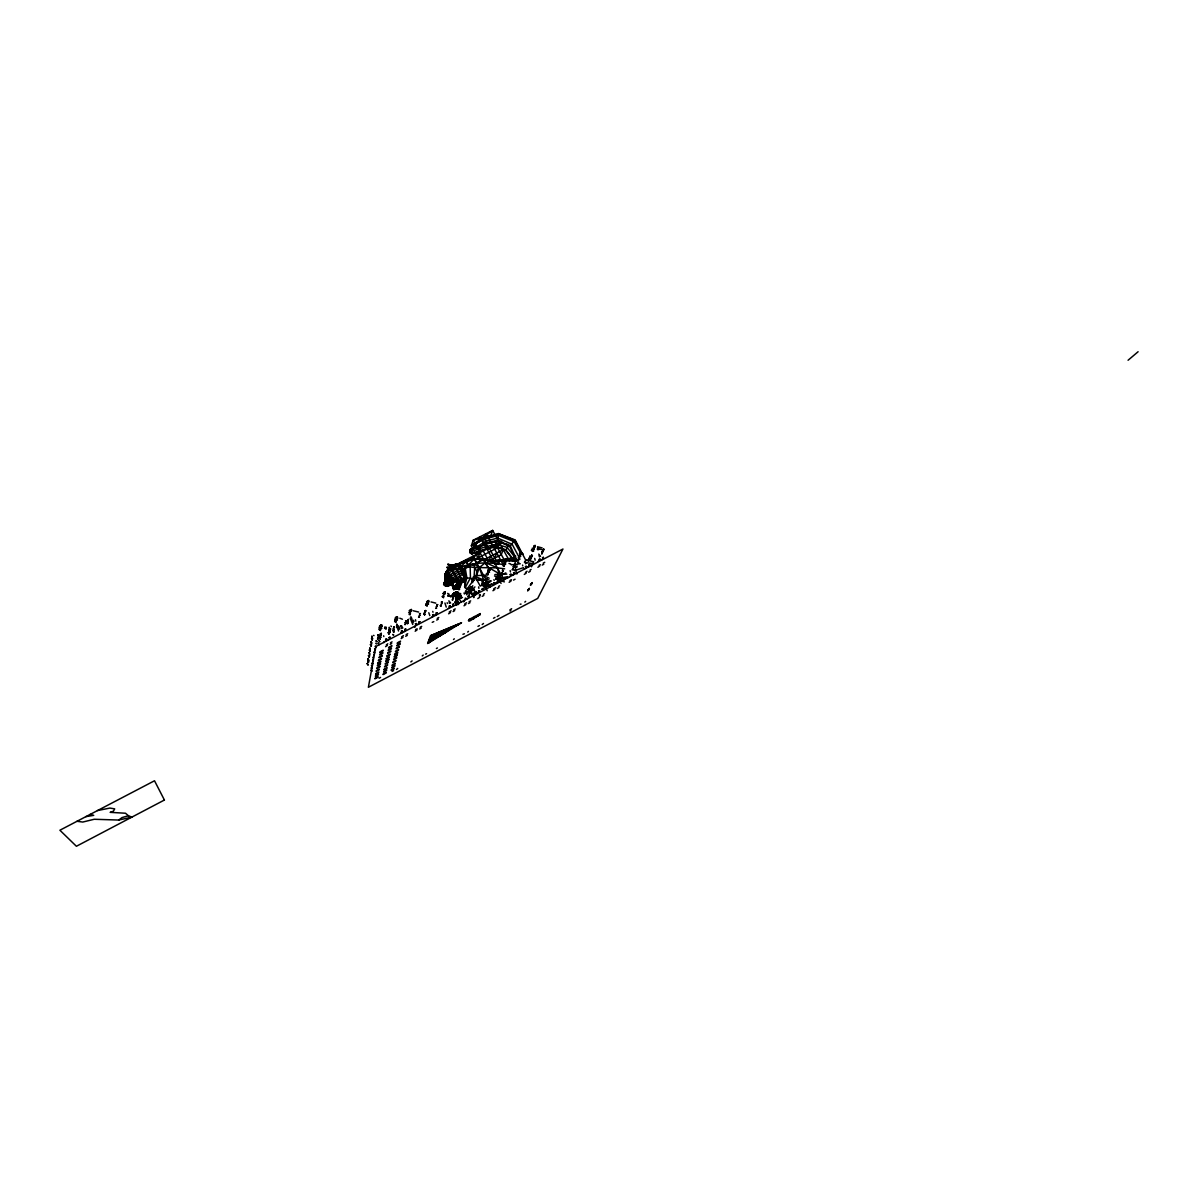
<?xml version="1.0" encoding="UTF-8"?>
<svg xmlns="http://www.w3.org/2000/svg" width="1198" height="1198" viewBox="0 0 1198 1198"><rect width="100%" height="100%" fill="white"/><g stroke="black" fill="none" stroke-linecap="round" stroke-linejoin="round"><path stroke-width="1.5" d="M479.425 625.581L477.972 626.389M464.749 578.784L460.541 580.835L460.511 583.321L465.064 580.865L464.749 578.784L460.077 568.825L456.288 563.959C447.872 566.085 443.2 574.696 445.491 582.707L446.929 582.183M381.758 628.366L380.35 626.779M443.754 592.351C446.48 592.651 444.847 596.05 444.203 592.067M525.742 560.2L515.17 539.954L498.338 533.589L497.844 540.882L509.869 546.602L516.398 561.428M368.415 660.562L369.089 661.131M502.396 564.438C482.899 561.083 461.35 562.985 445.312 575.519C447.513 579.143 442.406 583.546 445.147 585.537C449.445 588.203 450.508 580.296 452.949 584.354L451.257 583.86L451.436 582.602M494.954 617.434L493.501 618.243M381.054 628.725L380.036 626.928L381.503 628.501M380.425 625.251L382.072 626.644L380.709 625.266L381.084 627.168L380.709 624.997M395.984 617.165L397.811 618.497L396.433 617.135L396.808 619.022L396.418 616.865M410.465 613.436L410.255 611.474M428.584 604.032L427.132 602.474M458.16 588.293L459.193 588.562M472.686 582.647L472.461 580.716M473.165 577.271C477.418 580.191 472.237 577.601 473.569 576.807M488.245 571.97L487.751 571.072L489.548 572.419M474.064 577.526L474.678 567.538L473.824 563.734L465.124 568.661L462.278 572.884C458.04 572.27 440.175 588.922 444.188 583.171L449.639 578.364L445.791 572.809L446.569 571.401L452.395 581.27C451.197 584.789 449.52 583.561 452.619 585.493L450.448 584.235M504.687 560.904C508.222 563.21 503.984 561.562 505.122 560.514M519.992 553.087L521.205 554.524L520.531 552.802C523.915 555.333 518.899 552.772 520.396 552.607M532.002 549.687L533.769 550.975L532.421 549.627L532.811 551.469L532.286 549.448M460.676 595.316L458.699 595.361C460.122 591.003 453.473 591.213 455.764 595.72L452.02 596.334L453.772 596.14L453.188 593.789L452.919 596.125L461.08 595.301M445.806 578.948L443.724 583.98L445.327 584.369M457.471 587.394L459.298 587.08C460.931 587.035 458.639 585.627 459.523 588.008M458.085 585.537L459.927 585.223M442.646 593.519L444.428 593.25M427.881 604.391L427.027 602.504L428.33 604.166M425.679 603.837L426.937 603.987M475.247 575.834L476.549 575.654L476.939 571.461L479.305 567.582L485.49 562.611L497.35 567.867L504.658 568.825M408.623 612.687L410.27 612.492M409.042 610.935L410.704 610.71M448.381 579.997L444.892 582.213C443.889 587.334 449.175 588.188 451.361 582.078L460.796 577.241M394.636 619.995L395.804 620.19L395.1 619.546M395.011 618.258L396.119 618.348L395.49 617.809M379.047 628.066L379.676 627.677M379.347 626.359L380.455 626.584M454.087 596.125C452.559 595.466 455.21 598.176 453.832 593.684L456.558 592.171L453.608 594.747L455.989 592.351L453.188 593.789L453.293 594.732M472.536 587.215L471.668 590.479L465.198 587.739L470.44 577.855L470.11 564.707L464.854 566.13L463.282 570.667L461.11 570.667L454.611 574.127L445.297 580.775L446.315 579.877C443.47 575.729 445.851 569.514 450.688 568.092L450.837 566.789L448.007 564.318L458.52 580.416L456.423 585.178L458.52 580.416L465.887 576.538L462.278 572.884L465.079 575.369M457.576 584.16L458.52 580.416L456.423 585.178L457.741 582.752L456.198 581.719L450.837 583.74M457.456 604.466L456.064 604.87L458.355 601.89L455.51 603.253L456.977 599.09L459.253 596.889L458.669 596.334L461.215 595.586L458.669 596.334L456.648 598.805L455.225 602.444L456.618 602.055L456.663 598.925L458.624 596.424L461.17 595.691M450.718 583.186L456.588 580.506L458.13 581.584L454.761 586.795M514.676 559.092L515.514 555.857L514.676 559.092L514.945 557.19L506.994 547.321L496.616 544.281C494.564 544.206 467.609 551.38 471.398 552.952L471.668 554.18L479.769 550.616L496.751 546.587L495.882 541.541L482.914 544.97M475.891 577.855L476.939 571.461L474.678 567.538L464.854 566.13L466.876 577.81L464.569 586.75L465.198 587.739M446.105 580.566L445.027 576.508L445.791 572.809L447.079 571.88L458.01 565.666L459.538 563.09L499.431 542.694L497.514 547.711L478.032 557.969L471.802 559.691L473.015 556.127L490.072 587.2M375.828 646.441L368.385 687.263L537.707 598.416L562.955 549.013L376.247 646.291M455.599 588.338L456.902 587.664L457.396 588.592L453.713 589.311L452.485 586.286L453.608 589.611L458.714 587.679M452.919 586.151L452.799 585.313L454.207 586.436C449.999 582.962 457.277 591.662 453.638 588.368L454.012 586.661M453.817 586.975L460.541 580.835M427.596 604.541L426.877 602.938M498.218 539.22L497.844 540.882L487.017 543.053L476.759 548.699L474.123 546.213L474.123 544.611L483.827 537.767L498.338 533.589L514.661 540.223L520.501 551.125M449.924 569.784L447.094 567.418L449.924 569.784L447.094 567.418L451.616 568.481L452.634 565.156L448.007 564.318L450.837 566.789L452.664 570.772L451.257 567.612L451.99 569.769M499.281 562.596C486.343 558.942 467.849 553.641 460.077 568.825L445.431 577.556L446.495 579.263L445.132 579.667L450.792 575.085M445.626 579.547L445.312 575.519L450.238 584.055L449.909 585.103L448.262 584.474L449.16 585.627L451.361 582.078L449.639 578.364M447.154 574.127L446.165 574.86M445.476 581.165L447.573 586.032L444.473 585.358L444.892 582.213L443.769 583.815L444.772 584.25M449.789 568.077L445.282 573.752L449.969 567.478L450.688 568.092L449.43 565.561L450.283 566.085M445.491 582.707L445.821 581.584M446.195 582.183L445.342 581.584L446.824 580.805M443.769 583.815L445.027 585.463L449.669 582.662M453.084 565.86L453.323 565.067L455.24 567.028L459.478 574.306L462.323 581.24L461.829 582.707L460.616 581.359M488.08 567.343L482.644 558.837L473.929 559.181L459.163 564.258L456.288 563.959L455.929 565.097C468.014 558.073 483.079 555.872 495.283 564.108L498.877 563.704M456.198 581.719L456.992 579.278M458.669 602.759L455.779 604.062L456.887 602.864L456.902 599.614L455.51 603.253L456.902 599.614L455.51 603.253L456.752 602.459M454.566 588.547L453.608 589.611L458.774 586.436M455.495 586.511L456.079 584.729L457.337 588.787M463.431 570.203L465.348 579.068L466.876 577.81L472.791 578.754M390.024 632.155L389.59 632.993M464.345 561.428L465.917 561.817L468.388 565.171L465.827 559.825L464.944 562.521L464.345 561.428L454.401 566.04M476.549 575.654L479.305 567.582L497.35 567.867L500.689 578.335L507.682 578.05M473.015 548.834L471.353 545.779L478.361 542.095L480.203 536.704L492.663 530.429L509.42 560.829M389.844 632.499L388.886 631.99L389.335 632.888M448.561 576.627L449.175 574.86M450.268 581.404L452.949 584.354L451.556 583.486M451.871 585.508L451.466 584.414L450.942 584.998L452.619 585.493L450.792 583.95L452.035 585.058M484.92 537.123L486.148 533.664L502.456 563.3M456.678 602.25L456.648 598.805L455.225 602.444L458.624 596.424L460.332 598.206M487.526 537.303L490.806 535.551L492.663 530.429L471.353 545.779L473.18 540.238L480.203 536.704L504.029 580.012M483.573 560.08L503.235 549.612L501.243 554.734L488.275 561.488M474.153 596.799L470.559 590.913M473.779 589.82L476.594 594.223M429.783 639.148L431.145 635.509L459.268 623.799M457.037 603.268L455.779 604.062L457.217 600.483M431.639 637.98L434.919 635.24L432.059 636.722M432.568 635.389L435.443 633.892L435.129 634.73M490.806 555.962L488.844 561.158L482.734 550.047M432.628 636.812L432.763 635.958M432.134 638.354L459.223 624.023L429.678 639.403L428.33 642.982L431.699 640.645M433.691 635.225L431.834 637.321L434.784 635.599M432.807 637.935L430.396 641.2L440.999 635.075L432.238 638.07L435.144 638.04L428.33 642.982L432.029 639.807M465.124 568.661L463.446 573.048L464.569 574.995M494.729 558.103L496.736 552.907M437.959 633.128L440.07 632.035M413.43 620.25L413.984 621.507M447.168 602.729L447.378 603.507M439.396 633.757L436.551 635.225L437.255 633.398L440.115 631.915L438.917 633.772M482.584 588.967L485.43 587.484L487.421 582.363M473.689 618.917L474.633 616.536M522.553 565.067L522.762 565.845M535.162 560.185L534.667 558.388M383.63 635.779L383.839 636.572M500.539 577.316L500.689 578.335L506.859 577.84M516.143 560.469L510.857 558.313L507.458 560.08L513.687 557.504L516.143 560.469C504.358 556.89 492.408 564.887 480.757 558.508L492.902 561.173L518.689 560.844M531.493 566.804L533.709 561.802L525.892 559.87M471.338 552.817L470.26 553.072L469.706 550.945L470.455 549.313L474.678 546.932M451.631 566.744L449.265 566.115L450.837 566.789L450.328 567.792L451.631 566.744L448.007 564.318M387.778 643.76L386.295 644.958M387.433 645.408L385.591 646.695M456.767 584.145L458.13 581.584M436.371 637.531L445.087 632.694L434.664 638.534M373.417 635.404L374.016 635.599M388.526 639.672L389.47 638.789M446.974 577.661L448.037 575.714M471.997 589.401L469.766 593.474L474.917 586.9M472.791 585.717L470.23 590.389L465.318 592.95M403.441 635.614L401.585 636.917M403.037 637.291L401.18 638.579M404.175 631.526L405.134 630.657M418.207 624.188L419.15 623.304M417.024 629.953L415.167 631.241M390.922 626.015L391.402 626.569M467.22 598.701L468.388 597.922M457.516 592.351L457.022 592.007M497.035 581.704L498.188 580.925L497.589 581.494M451.092 610.755L449.205 612.058M450.508 612.522L448.636 613.81M541.361 560.08L542.32 559.211M466.531 602.729L464.644 604.032M472.132 582.063L465.348 591.423M465.887 604.511L464 605.814M443.919 584.699L445.267 582.827L443.664 584.16M480.383 595.466L479.47 596.379M479.679 597.278L477.792 598.581M495.613 587.589L493.696 588.892M494.849 589.431L492.947 590.734M477.418 570.353L479.305 567.582L473.824 563.734M511.037 581L509.135 582.318M456.917 603.642L456.064 604.87L456.767 603.223L456.064 604.87L457.307 604.077L455.929 600.797L458.46 597.862L461.859 597.383L456.917 599.943L455.225 602.444L457.651 599.943L456.977 599.09L455.944 600.932L457.995 604.661L458.984 603.657L456.917 599.943L458.46 597.862L462.458 597.517M527.075 571.221L525.473 572.464M526.207 573.108L524.29 574.426M385.022 641.304L386.37 640.795M539.804 565.98L537.887 567.298M453.144 587.319C453.218 586.541 452.125 587.499 453.638 587.484M448.351 608.329L449.415 607.671M450.658 628.651L447.064 631.406L433.197 637.755M492.857 585.178L493.935 584.519M487.331 546.857L486.178 544.072M524.32 568.825L525.623 568.331M468.343 595.706L470.649 592.845L469.481 591.782L466.426 594.777M410.45 609.572C410.435 613.331 412.861 609.782 410.195 610.052M397.392 617.764L397.347 616.715L397.436 617.539M489.787 569.439C487.556 570.428 490.521 570.053 489.608 569.724M525.293 561.637L524.35 562.117M506.08 561.008L506.125 561.278M428.644 601.501L428.614 600.453L428.689 601.276M401.674 625.91L400.731 626.344M396.104 619.785L396.224 618.812L397.422 620.25M381.204 633.158L381.353 634.221L381.144 633.472M474.543 577.691L474.528 576.627L474.393 577.795M468.388 565.171L473.929 559.181L476.759 562.955L482.644 558.837L483.468 560.365M521.415 553.431L521.37 552.428L521.579 553.266M535.072 546.333L535.057 545.27L535.087 546.213M531.852 583.336L530.624 584.624L532.197 582.602M531.493 584.07L530.444 584.998L531.672 583.711M528.213 589.626L529.426 588.353M528.737 589.79L527.689 590.704L529.336 588.532M446.225 577.526L445.297 578.005L445.791 572.809M411.468 610.231L411.438 609.363L411.228 610.471M383.031 650.903L379.841 652.566M382.731 653.359L379.571 655.006M391.731 646.366L388.541 648.013M382.162 656.145L379.017 657.777M391.387 648.852L388.212 650.484M381.473 659.14L378.343 660.772M400.402 641.843L397.212 643.491M390.758 651.667L387.613 653.299M380.709 661.955L377.595 663.572M399.997 644.359L396.838 645.992M380.425 664.276L377.34 665.878M389.994 654.692L386.864 656.309M397.736 668.454L396.493 669.472M399.308 647.205L396.164 648.822M389.17 657.522L386.07 659.14M379.886 666.912L376.816 668.514M398.485 650.259L395.37 651.877M479.859 614.709L469.721 620.998L468.508 620.639L479.859 614.709L468.508 620.639M388.856 659.873L385.771 661.476M379.227 669.757L376.172 671.344M397.616 653.12L394.516 654.722M388.257 662.539L385.187 664.126M378.643 672.602L375.618 674.189M397.242 655.486L394.157 657.088M387.523 665.414L384.483 666.986M378.403 674.803L375.393 676.376M489.563 569.874L489.802 568.765L489.832 569.709M412.097 660.922L410.839 661.925M530.969 583.89L532.107 582.782M530.624 584.624L531.942 583.156M530.444 584.998L531.583 583.89M527.689 590.704L528.992 589.251M396.583 658.181L393.528 659.769M386.894 668.289L383.869 669.862M377.879 677.304L374.899 678.862M395.804 661.086L392.764 662.659M386.595 670.506L383.6 672.063M395.115 663.991L392.105 665.549M386.026 673.036L383.046 674.594M394.756 666.223L391.761 667.795M394.142 668.784L391.162 670.341M453.039 593.909L455.719 592.351L458.564 592.576L455.839 592.171C448.636 595.661 461.23 590.719 452.889 594.732L453.039 596.125L458.49 595.706L455.764 595.72L458.699 595.361L460.706 593.444M479.664 545.869L479.769 550.616M453.533 639.522L454.297 638.804M467.699 632.08L468.463 631.346M483.498 623.484L482.195 624.517M458.699 595.361L455.644 593.609L458.639 593.609L458.43 592.591L455.839 592.171L453.338 593.909L453.593 596.14L450.298 596.514L451.436 595.451M499.012 615.353L497.26 616.551M511.651 608.704L509.899 609.917M510.093 611.055L510.902 610.321M524.829 602.1L525.637 601.351M451.376 596.364L450.298 596.514L451.586 595.331M446.989 571.341L449.729 568.271M527.869 590.344L528.902 589.431M454.491 594.762L454.506 593.699L454.297 594.747C453.099 591.932 460.047 591.183 453.713 593.789M383.944 641.829L383.899 642.622M373.716 654.662L374.15 655.396L373.941 654.587M371.859 665.474L372.279 666.193L372.069 665.399M1128.067 360.254L1138.1 351.733M453.144 588.158L453.743 587.664L454.731 589.491M478.316 615.203L480.308 613.571L468.927 619.516L470.35 619.381M520.052 559.152L516.862 559.9L510.393 546.333L497.619 540.403L486.852 542.829L476.759 548.699L475.471 547.92C471.099 541.032 494.28 537.138 497.964 535.236L514.137 541.616L520.98 553.701M474.123 546.213L476.13 544.791L477.493 548.1L475.217 547.905L475.98 547.501M475.217 547.905L485.834 541.182L497.664 538.067L512.16 544.251L518.479 556.172M380.739 637.441L380.245 636.812L380.889 637.321M392.06 641.858L390.458 642.742M391.701 643.506L390.114 644.389M407.709 633.727L406.107 634.611M407.29 635.404L405.688 636.273M118.692 820.046L122.046 817.56L128.456 815.748L131.87 817.126L118.692 820.046L94.223 819.267L82.752 822.053L77.001 821.289M421.711 626.374L420.109 627.258M421.232 628.081L419.644 628.95M438.812 617.464L437.225 618.333M438.273 619.201L436.686 620.07M455.27 608.913L453.668 609.782M454.656 610.666L453.084 611.549M470.679 600.887L469.092 601.77M470.02 602.684L468.433 603.552M484.486 593.639L483.363 594.358M483.782 595.466L482.195 596.334M499.686 585.777L498.563 586.496M498.922 587.619L497.35 588.488M450.298 596.514L451.766 595.436M515.08 579.218L513.508 580.087M531.103 569.439L529.965 570.158M530.22 571.341L528.647 572.21M544.731 562.296L543.158 563.15M543.787 564.213L542.23 565.082M453.203 565.456L447.154 570.802L450.688 568.092M470.02 559.661L479.949 552.548L478.032 557.969L474.693 551.874M511.321 559.167L513.687 557.504L499.102 560.814M475.501 595.376L472.087 594.418L476.175 591.542M491.315 580.91L483.168 586.631L492.288 583.905L485.43 587.484M444.593 585.148L444.293 584.325L449.04 581.285M372.833 659.529L373.267 660.143M373.327 656.833L373.192 658.151L373.432 657.298M383.18 650.185L379.961 651.892M391.896 645.632L388.691 647.354M382.881 652.64L379.691 654.348M400.566 641.11L397.377 642.817M393.618 635.195L392.674 634.461L393.618 634.775M391.536 648.118L388.362 649.825M382.312 655.441L379.137 657.133M400.177 643.625L396.987 645.318M390.907 650.948L387.748 652.64M381.608 658.451L378.463 660.128M399.473 646.471L396.328 648.163M390.144 653.988L387.014 655.665M380.844 661.266L377.714 662.943M398.649 649.541L395.52 651.218M375.678 643.251L376.651 644M389.32 656.833L386.205 658.511M380.575 663.587L377.46 665.264M397.781 652.416L394.666 654.078M389.006 659.185L385.906 660.847M380.021 666.253L376.936 667.9M397.407 654.797L394.307 656.444M388.407 661.865L385.322 663.512M379.362 669.098L376.292 670.745M396.748 657.492L393.678 659.155M387.673 664.74L384.618 666.388M378.778 671.958L375.738 673.59M395.969 660.412L392.914 662.045M387.044 667.63L384.004 669.263M378.523 674.16L375.498 675.777M395.265 663.318L392.24 664.95M386.744 669.862L383.719 671.479M378.014 676.675L375.004 678.293M394.921 665.564L391.911 667.196M386.175 672.392L383.165 674.01M394.292 668.14L391.312 669.742M489.233 570.308L487.841 569.784L488.604 570.488M533.604 548.804L532.212 548.28L532.751 548.879M417.174 628.785L415.616 629.549M433.781 621.582L432.223 622.346M474.378 546.228L474.123 544.611L483.992 537.992L498.563 534.068M452.739 605.829L452.365 606.502M511.456 579.712L509.944 580.461M444.293 584.325L462.937 574.246L465.887 576.538M540.313 564.632L539.115 565.306M437.405 647.968L436.416 648.522M464.39 633.787L462.922 634.266M475.95 547.321L477.223 546.483M458.13 588.173L458.909 589.85L458.52 587.993L459.628 589.476M380.08 627.138L380.44 627.902M461.47 622.75L427.641 643.521L430.576 635.614L461.47 622.75L429.094 639.612M519.692 557.295L519.662 556.366M443.859 594.073L443.41 595.451M426.593 653.659L425.604 654.138M475.262 546.812L470.529 549.523L469.796 551.14L478.167 546.647M461.829 582.707L465.064 580.865L461.275 582.213L461.634 581.165L462.084 581.973M380.904 626.21L379.766 625.94M380.575 627.932L379.302 627.617L379.886 628.261M427.327 602.205L426.623 601.486L427.896 601.8M380.26 629.624L379.646 629.774M395.37 621.822L394.606 621.238L395.43 621.912L395.849 620.549M409.836 614.245L409.072 614.514M426.263 605.544L425.634 605.08L426.892 605.394M505.391 561.667L504.732 561.832M442.751 597.053L442.047 596.574L443.814 596.529M488.35 572.015L487.526 572.195M519.857 554.045L520.666 553.761M458.684 588.937L457.426 588.622L457.906 589.206M533.769 546.782L534.353 546.602M471.982 582.108L472.461 581.734M503.969 563.988L503.355 563.285L504.583 563.614M487.047 574.321L486.388 573.602L487.616 573.917M519.812 555.737L518.974 555.917M504.328 566.295L503.654 564.587C506.469 566.085 501.842 564.917 503.01 565.815M532.017 550.84L531.328 550.256L532.556 550.571M509.869 546.602L514.661 540.223M374.57 648.807L375.558 648.807M371.365 665.534L372.473 665.519M371.44 670.401L370.691 670.311M436.491 637.381L440.819 635.075M503.729 577.9L499.326 580.236L500.18 578.155L507.623 576.642M466.965 592.965L471.668 590.479L465.258 593.265M457.741 582.752L457.936 585.043L453.278 587.754L454.821 589.251L458.52 587.364M490.192 580.925L480.233 586.107L475.067 576.672M432.298 636.093L435.174 634.596M437 634.071L439.921 632.409M437.39 634.042L439.816 632.694M436.746 634.73L439.651 633.113M434.589 636.078C428.854 638.878 435.473 636.213 433.362 637.096M428.435 641.364L446.27 632.08M445.626 585.028L446.839 585.073M510.393 559.211L513.687 557.504M472.087 594.418L476.759 592.007M478.361 542.095L482.779 539.819M445.461 573.138L446.929 572.374M446.749 572.988L445.491 573.797L446.599 573.483M446.854 575.145L444.982 576.313L446.015 578.215M445.027 576.508L446.629 575.909M472.761 565.171L483.752 559.481M445.431 580.341L446.315 579.877M445.656 582.153L443.724 583.98M449.115 582.812L451.661 581.494L452.08 582.258M505.826 572.884L495.762 578.05M372.009 668.244L371.35 668.798L371.665 667.93M461.994 580.102L458.28 582.003L459.119 583.905L462.323 581.24L465.064 580.865M373.177 660.952L373.117 660.248M447.827 572.345L446.944 570.742L450.373 569.14M480.173 594.567L479.17 594.957M422.25 655.935L423.194 655.066M521.055 604.106L520.157 604.226M454.312 589.326L456.079 588.817L454.985 586.092M380.245 628.621L380.455 630.582M471.248 552.607L470.17 552.877C477.059 554.659 487.96 546.063 496.751 546.587L505.691 549.702L513.103 559.092M426.892 604.391L427.102 606.323M472.581 580.131L471.877 579.547L472.656 580.251M451.676 568.421L455.24 567.028L452.634 565.156L449.729 565.366L451.676 568.421L456.363 568.736M414.523 627.183L415.347 626.868M510.183 576.073L509.719 576.672M477.897 592.711L478.706 592.396M464.869 599.644L464.435 600.228M463.416 601.77L464.225 601.456M432.119 616.551L433.197 616.371M415.796 625.161L415.392 625.73M453.144 565.651L457.756 564.063M444.967 584.684L449.385 584.924L445.431 577.556M523.526 567.657L515.589 570.263L511.95 569.784M445.222 582.003L446.599 581.539M433.901 637.561L436.626 637.141M468.837 560.514L459.538 563.09L465.183 573.393M490.806 535.551L473.18 540.238L489.877 570.607M445.701 576.388L446.54 576.163M469.706 550.945C471.892 551.2 469.616 547.606 470.934 551.02M446.27 572.434L446.569 571.401M520.276 563.764L511.276 564.842M379.721 630.013L379.002 629.309L379.601 629.878M97.487 810.567L109.946 808.066L114.694 808.875L113.391 811.196L110.156 812.349L125.49 813.232L128.456 815.748M410.255 611.085L409.566 610.456M381.323 634.416L380.799 634.206M504.792 562.072L504.133 561.353L504.687 561.937M520.172 554.15L519.423 553.446L520.022 554.135M516.922 574.037L515.589 570.263L515.08 561.338L507.802 559.226L491.24 561.158L507.802 559.226L516.188 561.413M495.717 579.158L500.689 578.335L494.504 575.983M85.882 816.632L93.729 815.344L90.164 814.4M453.772 596.14L451.586 596.469M372.009 671.344L372.039 670.775M452.23 596.439L455.959 596.185M518.165 557.969L518.824 556.741L519.483 557.31M465.079 598.416L465.752 597.982M475.441 575.744L487.93 574.95M494.864 574.546L506.799 574.112M476.37 580.027L488.919 579.802M497.125 578.349L500.689 578.335M474.678 567.538L479.305 567.582L483.692 579.967L476.265 579.248M452.889 594.732L454.626 594.762L454.506 593.699M379.107 678.248L380.59 677.424M392.09 671.419L393.573 670.61M418.641 612.043L413.055 610.74M506.125 559.137L507.832 559.271M435.802 603.133L431.085 601.95M537.528 546.737L542.155 547.935M456.288 563.959L459.163 564.258L461.335 567.103L458.01 565.666M502.157 578.035L505.676 578.469M527.524 562.805L532.915 563.599M402.423 619.231L399.818 618.213M500.165 560.544L503.534 561.143M472.087 558.837L473.929 559.181M384.798 626.928L386.385 627.303M496.706 540.343L501.857 541.466M447.738 595.78L448.501 595.945M449.085 594.118L447.618 593.384M537.303 549.283L538.726 549.642M495.882 541.541L508.97 544.701L505.796 550.421L512.385 558.553M385.247 628.8L386.056 629.025M411.902 618.647L410.869 616.671M447.094 567.418L451.077 568.571M396.838 624.008L398.964 629.324M396.463 625.715L398.575 631.017M508.97 563.449L510.767 564.003M449.52 595.496L448.022 595.047L448.082 596.065M384.513 628.022L386.34 628.591M496.032 579.278L504.388 581.869M541.721 549.627L537.932 548.385L537.992 549.388M496.212 547.112L505.796 550.421M475.306 576.567L483.692 579.967M446.135 585.448L447.573 586.032M455.719 592.351L458.445 593.624M482.704 575.175L489.173 578.2M460.077 568.825L463.282 570.667L459.388 563.554M488.035 567.223L500.045 574.156M453.982 586.81L453.009 585.777M474.857 545.614L474.857 544.012L476.13 544.791M449.22 602.235L449.385 603.358M369.538 655.995L369.119 655.036L369.673 655.875M521.34 552.697L523.226 554.045M514.975 558.523L516.862 559.9M445.926 584.04L447.723 585.537M458.46 597.862L461.455 602.369M378.014 637.68L378.298 636.677L377.999 637.65M486.523 547.89L487.9 549.133L487.661 546.438M374.585 652.311L374.45 652.026M447.303 570.263L453.099 579.682L452.305 582.213M448.651 568.166L449.834 569.424L449.609 568.661M449.879 569.574L448.501 568.586L449.25 569.484M456.842 603.433L456.887 602.864M505.796 564.018L504.448 562.671L504.837 564.513M492.902 561.173L495.283 564.108M540.523 556.321L538.771 554.09M410.165 618.138L412.756 624.487M520.786 556.261C518.884 554.255 520.022 556.666 520.336 555.363M488.14 573.543C486.163 571.656 489.128 577.166 487.481 572.973L487.945 573.647M473.644 579.488L472.761 579.038L473.36 580.775M485.969 541.346L487.017 543.053L486.253 541.721M474.079 580.401L472.97 578.919L473.644 580.626M410.33 613.885C408.368 611.908 411.303 617.524 409.656 613.316L410.135 613.99M483.992 537.992L487.017 543.053M525.068 561.263L526.626 563.24M448.861 600.812L450.628 603.088M401.075 625.685L402.827 627.977M458.669 596.334L459.433 597.637M456.228 601.74L456.962 603.058M457.232 603.867L456.498 602.549L455.779 604.062L456.483 602.414M457.711 600.093L457.082 599.404M457.232 599.794L456.782 599.21M446.24 607.087L444.922 602.998M429.812 615.607L428.794 612.732M413.205 622.765L412.172 619.875M396.164 621.298L395.46 620.744L396.059 622.496M380.56 629.384L380.066 628.695L380.35 629.489M443.619 596.634L443.14 595.96L443.515 597.817L443.185 596.859M427.192 605.14L426.713 604.466L426.997 605.245M396.538 619.561L396.044 618.887L396.328 619.666M399.892 628.875L398.724 626.09M504.927 563.345L504.448 562.671L505.122 564.378M488.679 571.745L488.2 571.072L488.485 571.85M472.776 581.464L472.297 580.79L472.581 581.569M519.303 557.414L518.824 556.741L519.213 558.582M474.857 544.012L475.621 545.21M476.714 546.902L477.493 548.1M474.123 544.611L476.759 548.699M371.155 667.765L371.949 668.694M497.514 547.711L503.879 559.286M489.263 548.175L496.346 561.053M497.724 577.316L501.078 583.411M481.866 580.985L487.212 590.734M470.365 591.258L473.839 597.622M452.35 580.326L453.054 581.599M446.33 571.446L446.899 572.479M448.471 583.815L449.265 585.268M539.444 556.89L539.115 555.498M510.468 571.985L510.153 570.592M494.175 580.446L493.95 579.607M478.901 588.338L478.586 586.93M432.987 612.238L432.763 611.384M415.796 621.178L415.496 619.755M401.719 628.561L400.746 625.85M471.398 552.952L471.578 553.985M533.994 549.358C533.14 546.917 533.514 547.651 533.709 549.493M519.108 557.519L519.498 558.433M459.418 586.93L459.807 587.859M457.936 585.043L458.46 586.451M443.694 594.133L443.979 594.927M410.09 611.549L410.36 612.343M524.769 561.413L525.608 563.779M473.944 589.386L475.801 594.597M503.699 565.486L504.044 566.444M397.152 624.892L397.496 625.88M396.778 626.614L397.122 627.587M464.03 592.95L464.405 594.013M450.837 566.789L451.526 569.095M470.455 549.313L471.668 554.18M464.165 580.386L465.288 585.373M455.839 592.171L456.004 593.609M453.982 593.804L454.087 594.747M480.218 548.22L480.278 550.211M389.5 629.04C389.979 628.95 388.571 624.967 389.5 629.04M370.182 649.346C370.796 649.316 368.729 645.632 370.317 649.286M371.081 644.03L371.515 645.003L371.081 644.03M372.219 638.025L372.638 639.028L371.769 636.033L372.219 638.025M468.089 592.246L468.014 591.333L468.089 592.246M468.732 590.404L468.673 589.506L468.732 590.404M469.391 588.562L469.331 587.649L469.391 588.562M481.851 585.043L481.776 584.13L481.851 585.043M377.999 638.339L377.535 638.983L377.999 638.339M393.977 628.546L393.977 628.546M408.443 619.456L407.979 620.1L408.443 619.456M425.649 610.516L425.2 611.16L425.649 610.516M441.643 603.732L441.208 604.376L441.643 603.732M457.097 595.72L456.663 596.349L457.097 595.72M457.711 593.894L457.277 594.522L457.711 593.894M482.554 583.186L482.48 582.273L482.554 583.186M470.949 588.473L470.949 588.473M471.608 586.631L471.608 586.631M483.258 581.3L483.198 580.386L483.258 581.3M486.912 578.724L486.478 579.353L486.912 578.724M501.663 574.082L501.663 574.082M502.441 572.18L502.007 572.809L502.441 572.18M516.832 566.205L516.832 566.205M518.509 562.341L518.509 562.341M530.444 559.077L530.175 560.02L530.444 559.077M496.99 577.211L496.915 576.313L496.99 577.211M497.754 575.325L497.679 574.426L497.754 575.325M498.518 573.423L498.458 572.524L498.458 573.273M513.148 568.84L513.073 567.927L513.133 568.87M378.718 635.374L377.894 635.15L378.718 635.374M513.972 566.924L513.897 566.01L513.972 566.924M514.796 564.992L514.736 564.078L514.796 564.992M393.723 630.627L392.899 630.403L393.723 630.627M394.456 627.213L393.633 626.988L394.456 627.213M517.102 564.962L517.266 564.842M407.709 623.289L406.886 623.08L407.709 623.289M408.129 621.567L407.275 621.448L408.129 621.567M424.796 614.409L423.972 614.2L424.796 614.409M425.275 612.657L424.421 612.537L425.275 612.657M528.288 560.978L528.213 560.08L528.288 560.978M529.157 559.047L529.097 558.133L529.157 559.047M530.055 557.085L529.98 556.172L530.055 557.085M441.223 605.889L440.37 605.769L441.223 605.889M442.332 602.309L441.508 602.085L442.332 602.309M456.618 597.907L455.809 597.682L456.618 597.907M470.425 590.674L469.571 590.554L470.425 590.674M541.855 553.865L541.796 552.967L541.855 553.865M542.784 551.904L542.724 551.005L542.784 551.904M543.727 549.927L543.667 549.013L543.727 549.927M485.609 582.842L484.786 582.617L485.609 582.842M486.328 580.97L485.504 580.76L486.328 580.97M503.385 570.622L502.546 570.413L503.385 570.622M518.674 562.701L517.85 562.476L518.674 562.701M531.493 557.474L530.669 557.265L531.493 557.474M532.391 555.513L531.568 555.303L532.391 555.513M378.628 635.719L377.894 635.15L378.628 635.719M394.367 627.557L393.603 627.078L394.367 627.557M393.633 630.972L392.869 630.492L393.633 630.972M393.992 629.279L393.244 628.8L393.992 629.279M407.62 623.649L406.871 623.17L407.62 623.649M423.972 614.2L424.691 614.814L423.972 614.2M441.508 602.085L442.227 602.699L441.508 602.085M452.889 599.749L452.02 599.854L452.799 599.749M453.473 597.952L453.608 597.907M420.408 613.601L419.525 613.69L420.408 613.601M419.465 617.105L418.596 617.195L419.465 617.105M419.929 615.368L419.06 615.458L419.839 615.353M437.03 606.473L436.162 606.577L437.15 606.443M437.57 604.676L437.689 604.646M436.491 608.255L435.638 608.344L436.491 608.255M390.638 629.1L389.769 629.19L390.638 629.1M390.293 630.807L389.425 630.897L390.204 630.807M405.927 622.69L405.059 622.78L405.927 622.69M406.347 620.953L405.478 621.058L406.466 620.923M405.508 624.413L404.654 624.502L405.418 624.413M456.528 598.251L455.779 597.787L456.528 598.251M485.504 580.76L486.208 581.359L485.504 580.76M502.546 570.413L503.25 571.027L502.546 570.413M470.979 589.191L470.23 588.727L470.979 589.191M471.653 587.334L470.889 586.87L471.653 587.334M530.669 557.265L531.358 557.879L530.669 557.265M485.504 583.186L484.756 582.722L485.504 583.186M501.707 574.785L500.959 574.321L501.707 574.785M516.892 566.909L516.128 566.444L516.892 566.909M532.286 555.872L531.523 555.408L532.286 555.872M542.859 551.454L542.065 551.559L542.859 551.454M543.802 549.463L542.994 549.568L543.802 549.463M514.032 566.459L513.238 566.564L514.032 566.459M483.333 580.85L482.539 580.94L483.333 580.85M453.398 597.937L452.604 598.042L453.398 597.937M468.148 591.782L467.37 591.887L468.148 591.782M437.48 604.676L436.701 604.78L437.48 604.676M381.638 624.847L381.548 626L381.638 624.847M389.08 637.606L390.069 637.201L389.08 637.606M445.147 591.902L445.177 592.845L445.147 591.902M404.804 629.444L405.778 629.04L404.804 629.444M460.646 583.875L460.676 584.819L460.646 583.875M418.896 622.062L419.854 621.657L418.896 622.062M436.087 613.121L437.03 612.717L436.087 613.121M435.548 614.874L436.491 614.484L435.548 614.874M452.619 604.526L453.563 604.136L452.619 604.526M468.119 596.484L469.047 596.095L468.119 596.484M482 589.206L482.929 588.817L482 589.206M496.511 583.171L497.425 582.797L496.511 583.171M513.583 572.839L514.481 572.464L513.583 572.839M512.744 574.74L513.657 574.366L512.744 574.74M528.857 564.902L529.756 564.543L528.857 564.902M527.974 566.834L528.857 566.474L527.974 566.834M542.544 557.729L543.443 557.37L542.544 557.729M385.606 639.313L386.714 639.118L385.606 639.313M401.345 631.136L402.438 630.957L401.345 631.136M400.941 632.829L402.034 632.649L400.941 632.829M415.436 623.754L416.515 623.574L415.436 623.754M432.643 614.799L433.721 614.619L432.643 614.799M449.19 606.203L450.253 606.038L449.19 606.203M478.586 590.869L479.634 590.704L478.586 590.869M493.876 582.962L494.924 582.797L493.876 582.962M510.198 574.486L511.232 574.336L510.198 574.486M525.473 566.549L526.506 566.399L525.473 566.549M539.19 559.376L540.208 559.226L539.19 559.376M538.261 561.323L539.28 561.173L538.261 561.323M445.147 585.537L447.648 585.792L445.147 585.537M372.264 640.211L371.545 638.579L372.264 640.211M371.769 643.101L370.841 641.634L371.769 643.101M371.14 646.186L370.437 644.569L371.14 646.186M380.919 635.719L380.2 634.071L380.919 635.719M380.365 638.624L379.646 636.992L380.365 638.624M370.242 651.487L369.328 650.05L370.242 651.487M379.676 641.739L378.972 640.136L379.676 641.739M389.56 631.226L388.841 629.594L389.56 631.226M369.763 654.213L369.074 652.625L369.763 654.213M378.927 644.674L378.224 643.056L378.927 644.674M388.931 634.161L388.227 632.544L388.931 634.161M369.164 657.148L368.475 655.576L369.164 657.148M368.67 660.083L367.786 658.675L368.67 660.083M368.475 662.359L367.801 660.802L368.475 662.359M368.026 664.95L367.142 663.557L368.026 664.95M376.097 640.915L376.696 641.604L376.097 640.915M375.318 646.306L375.917 646.995L375.318 646.306M393.543 631.855C393.229 632.484 395.22 632.125 393.543 631.855M374.675 649.391L375.259 650.065L374.675 649.391M373.956 652.266L374.54 652.94L373.956 652.266M372.608 660.293L372.892 661.011L372.608 660.293M372.069 663.213L372.638 663.872L372.069 663.213M427.716 600.857C428.075 604.226 429.723 601.8 427.716 600.857M459.762 584.28C460.122 587.634 461.754 585.208 459.762 584.28M534.218 545.659C534.593 548.984 536.195 546.558 534.218 545.659M164.411 800.024L76.402 846.267L59.9 830.229L154.512 780.767L164.411 800.024M372.698 663.407L372.773 663.333M376.756 641.125L376.831 641.05M375.318 649.586L375.393 649.511M367.786 660.862L368.355 662.479L367.786 660.862M379.646 637.066L380.335 638.804L379.646 637.066M408.114 621.777L407.305 621.358L408.039 621.927M457.202 596.29L456.408 595.87L457.142 596.439M425.739 611.085L424.946 610.666L425.679 611.235M470.395 590.884L469.601 590.464L470.32 591.033M530.564 559.631L529.786 559.211L530.489 559.78M537.737 549.493L537.602 548.16L537.737 549.493"/></g></svg>
